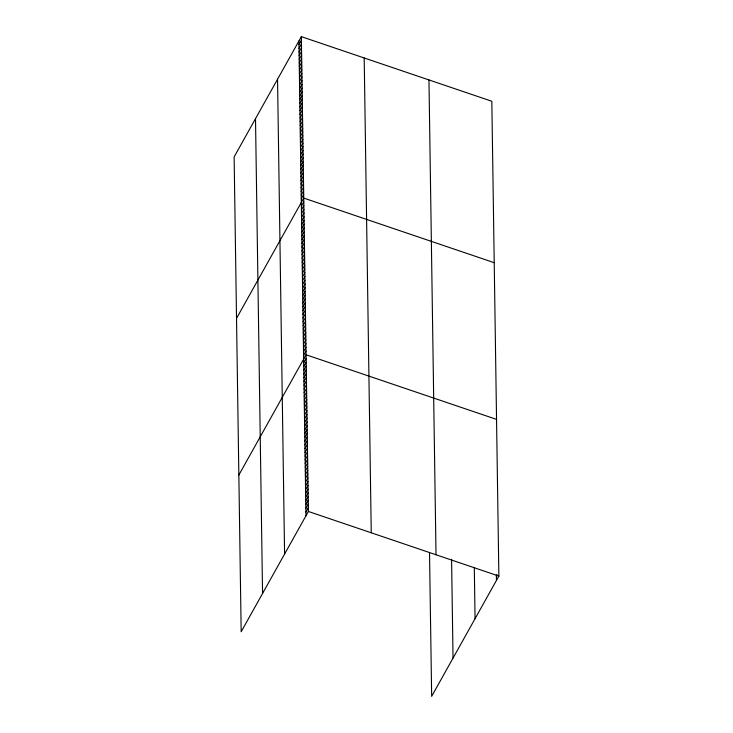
<?xml version="1.0" encoding="UTF-8"?>
<svg xmlns="http://www.w3.org/2000/svg" width="733" height="733" viewBox="0 0 733 733"><rect width="100%" height="100%" fill="white"/><g stroke="black" fill="none" stroke-linecap="round" stroke-linejoin="round"><path stroke-width="1.1" d="M301.345 36.65L234.129 156.917L241.175 631.736L308.391 511.469L301.345 36.65L491.825 101.264L498.871 576.083L431.655 696.35L429.52 552.719M298.972 44.658L301.4 40.315M299.027 48.323L301.455 43.989M299.082 51.997L301.51 47.654M299.137 55.662L301.565 51.328M299.192 59.336L301.62 54.993M299.247 63.001L301.675 58.667M299.302 66.666L301.721 62.332M299.357 70.341L301.776 66.007M299.412 74.006L301.831 69.672M299.467 77.68L301.886 73.337M299.522 81.345L301.941 77.011M299.577 85.019L301.996 80.676M299.632 88.684L302.051 84.35M299.687 92.358L302.106 88.015M299.742 96.023L302.161 91.689M299.788 99.688L302.216 95.354M299.843 103.362L302.271 99.019M299.898 107.027L302.326 102.693M299.953 110.701L302.381 106.358M300.008 114.366L302.436 110.032M300.063 118.04L302.491 113.697M300.118 121.705L302.546 117.372M300.173 125.38L302.601 121.037M300.228 129.045L302.656 124.711M300.283 132.71L302.711 128.376M300.338 136.384L302.756 132.041M300.393 140.049L302.811 135.715M300.448 143.723L302.866 139.38M300.503 147.388L302.921 143.054M300.557 151.062L302.976 146.719M300.612 154.727L303.031 150.393M300.667 158.392L303.086 154.058M300.722 162.066L303.141 157.732M300.768 165.731L303.196 161.397M300.823 169.405L303.251 165.062M300.878 173.07L303.306 168.737M300.933 176.745L303.361 172.402M300.988 180.41L303.416 176.076M301.043 184.084L303.471 179.741M301.098 187.749L303.526 183.415M301.153 191.414L303.581 187.08M301.208 195.088L303.636 190.754M301.263 198.753L303.691 194.419M236.521 318.36L303.737 198.084L494.216 262.698M301.373 206.156L303.801 201.822M301.428 209.885L303.856 205.552M301.483 213.615L303.911 209.281M301.538 217.344L303.966 213.01M301.593 221.082L304.021 216.739M301.648 224.811L304.076 220.468M301.703 228.54L304.131 224.206M301.758 232.269L304.186 227.936M301.813 235.999L304.241 231.665M301.868 239.728L304.296 235.394M301.923 243.466L304.351 239.123M301.978 247.195L304.406 242.852M302.042 250.924L304.461 246.59M302.097 254.653L304.516 250.32M302.152 258.382L304.571 254.049M302.207 262.112L304.626 257.778M302.262 265.85L304.681 261.507M302.317 269.579L304.736 265.236M302.372 273.308L304.791 268.974M302.427 277.037L304.846 272.703M302.482 280.766L304.901 276.433M302.537 284.505L304.955 280.162M302.592 288.234L305.02 283.891M302.647 291.963L305.075 287.629M302.702 295.692L305.13 291.358M302.756 299.421L305.185 295.087M302.811 303.15L305.24 298.817M302.866 306.889L305.294 302.546M302.921 310.618L305.349 306.275M302.976 314.347L305.404 310.013M303.031 318.076L305.459 313.742M303.086 321.805L305.514 317.471M303.141 325.534L305.569 321.201M303.196 329.273L305.624 324.93M303.26 333.002L305.679 328.659M303.315 336.731L305.734 332.397M303.37 340.46L305.789 336.126M303.425 344.189L305.844 339.855M303.48 347.918L305.899 343.585M303.535 351.657L305.954 347.314M303.59 355.386L306.009 351.043M238.848 475.048L306.064 354.781L496.543 419.386M303.7 362.844L306.119 358.51M303.755 366.573L306.174 362.239M303.81 370.302L306.238 365.969M303.865 374.041L306.293 369.698M303.92 377.77L306.348 373.427M303.975 381.499L306.403 377.165M304.03 385.228L306.458 380.894M304.085 388.957L306.513 384.623M304.14 392.686L306.568 388.353M304.195 396.425L306.623 392.082M304.25 400.154L306.678 395.811M304.305 403.883L306.733 399.549M304.36 407.612L306.788 403.278M304.415 411.341L306.843 407.007M304.479 415.08L306.898 410.737M304.534 418.809L306.953 414.466M304.589 422.538L307.008 418.195M304.644 426.267L307.063 421.933M304.699 429.996L307.118 425.662M304.754 433.725L307.173 429.391M304.809 437.464L307.228 433.121M304.864 441.193L307.283 436.85M304.919 444.922L307.338 440.588M304.974 448.651L307.402 444.317M305.029 452.38L307.457 448.046M305.084 456.109L307.512 451.775M305.139 459.848L307.567 455.505M305.194 463.577L307.622 459.234M305.249 467.306L307.677 462.972M305.304 471.035L307.732 466.701M305.359 474.764L307.787 470.43M305.414 478.493L307.842 474.159M305.469 482.232L307.897 477.889M305.524 485.961L307.952 481.618M305.579 489.69L308.007 485.356M305.643 493.419L308.062 489.085M305.698 497.148L308.117 492.814M305.753 500.877L308.172 496.543M305.808 504.616L308.226 500.272M305.863 508.345L308.281 504.002M305.918 512.074L308.336 507.74M496.397 576.688L497.359 574.947M308.391 511.469L498.871 576.083M496.369 574.819L496.452 580.417M474.306 567.379L475.066 618.67M451.574 559.224L453.04 658.097M428.961 79.943L436.016 554.762M364.2 57.971L371.255 532.79M298.917 40.984L305.973 515.803M277.541 79.246L284.587 554.066M255.505 118.664L262.561 593.483"/></g></svg>
